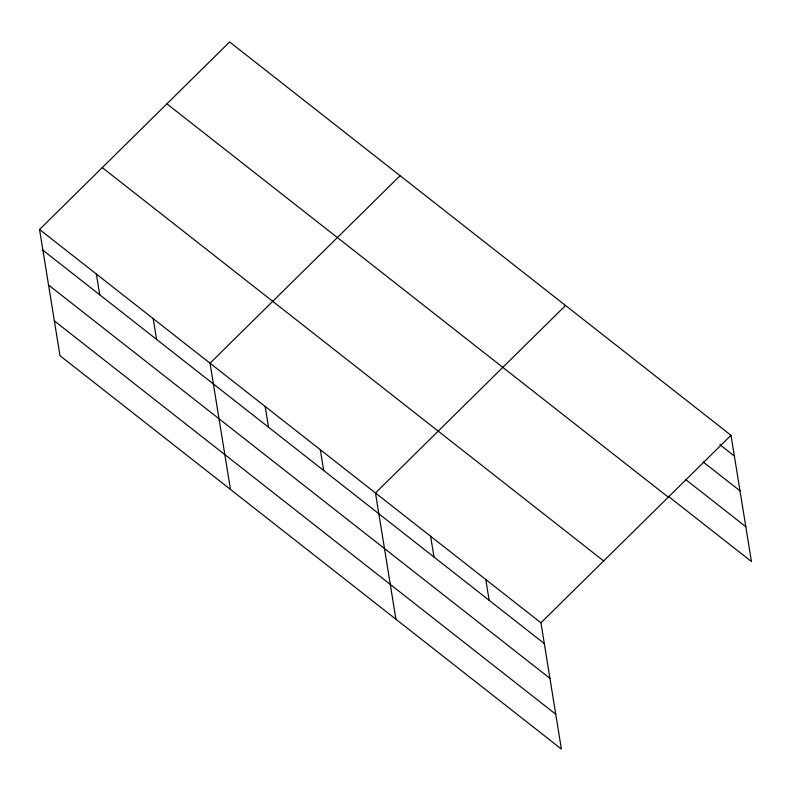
<?xml version="1.0" encoding="UTF-8"?>
<svg xmlns="http://www.w3.org/2000/svg" width="791" height="791" viewBox="0 0 791 791"><rect width="100%" height="100%" fill="white"/><g stroke="black" fill="none" stroke-linecap="round" stroke-linejoin="round"><path stroke-width="1.19" d="M39.55 229.469L540.945 622.804L561.383 749.037L59.997 355.703L39.55 229.469L229.617 41.963L731.003 435.297L751.45 561.531L668.237 496.254M400.088 175.701L210.02 363.207L230.468 489.431M565.545 305.494L375.478 493.001L395.925 619.234M540.945 622.804L731.003 435.297M719.85 444.661L734.364 456.051M703.239 462.013L740 490.855M685.817 479.662L745.814 526.727M166.891 103.839L668.286 497.173M102.266 167.593L603.662 560.928M42.912 250.223L544.297 643.558M48.548 285.027L549.943 678.362M54.361 320.889L555.747 714.233M485.793 579.536L489.145 600.29M430.63 536.268L433.992 557.022M320.325 449.733L323.687 470.487M265.173 406.465L268.535 427.219M153.197 318.625L156.559 339.379M96.373 274.042L99.735 294.796"/></g></svg>
